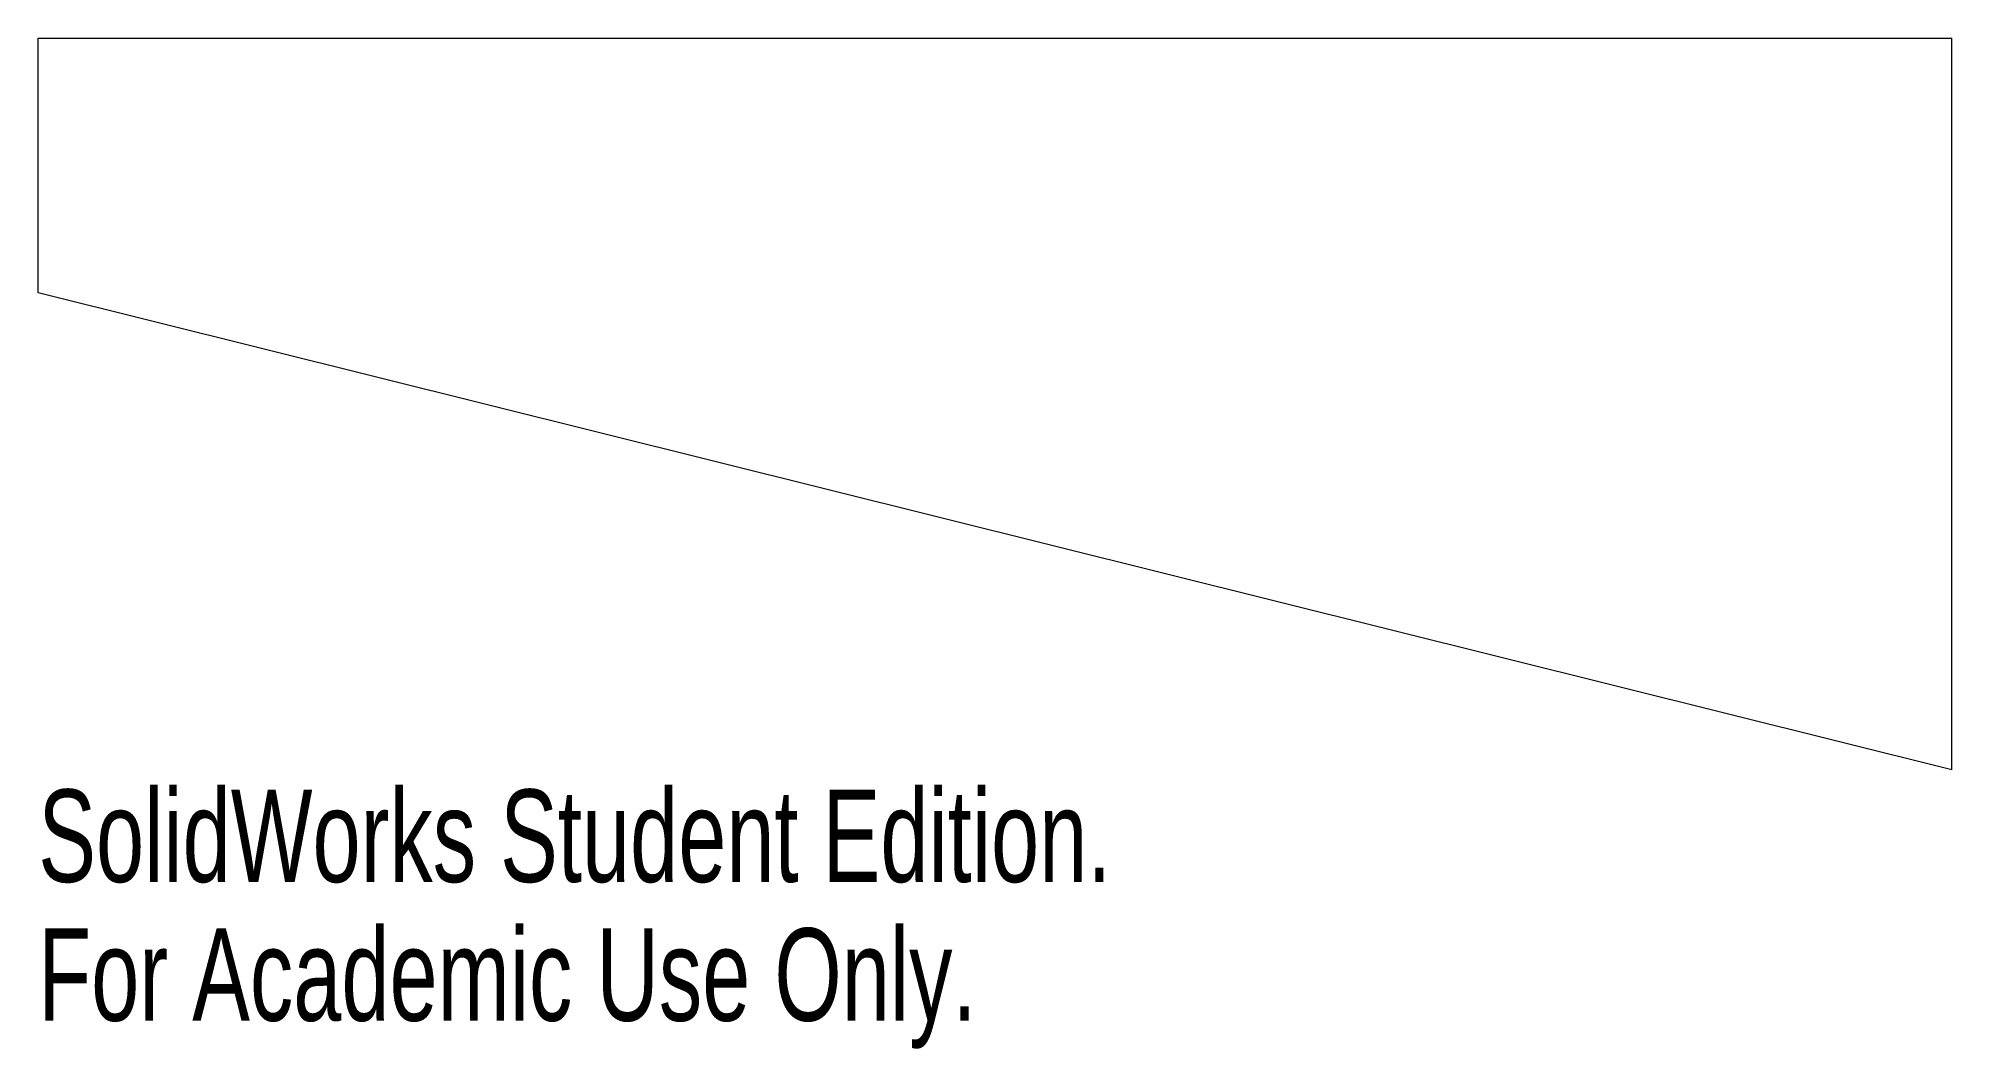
# Model space of a CAD drawing. Header units: millimetres. Extents: x -50 to 50, y -53 to 0.
import ezdxf

# ---------------------------------------------------------------- set-up
doc = ezdxf.new("R2010")
doc.units = ezdxf.units.MM
doc.styles.add('SLDTEXTSTYLE0', font='TXT', dxfattribs={"width": 0.7})

msp = doc.modelspace()

# ---------------------------------------------------------------- linework, layer by layer
at = {"color": 7, "linetype": 'Continuous', "lineweight": 15}
for p, q in [((-50, 0), (50, 0)), ((-50, -13.3), (-50, 0)), ((50, -38.23), (50, 0)), ((50, -38.23), (-50, -13.3))]:
    msp.add_line(p, q, dxfattribs=at)

# ---------------------------------------------------------------- texts
at = {"color": 7, "linetype": 'Continuous', "char_height": 4.8336, "attachment_point": 1, "style": 'SLDTEXTSTYLE0'}
for s, insert in [('SolidWorks Student Edition.', (-50, -39.25)), ('For Academic Use Only.', (-50, -46.5))]:
    msp.add_mtext(s, dxfattribs=dict(at, insert=insert))

doc.saveas('drawing.dxf')
